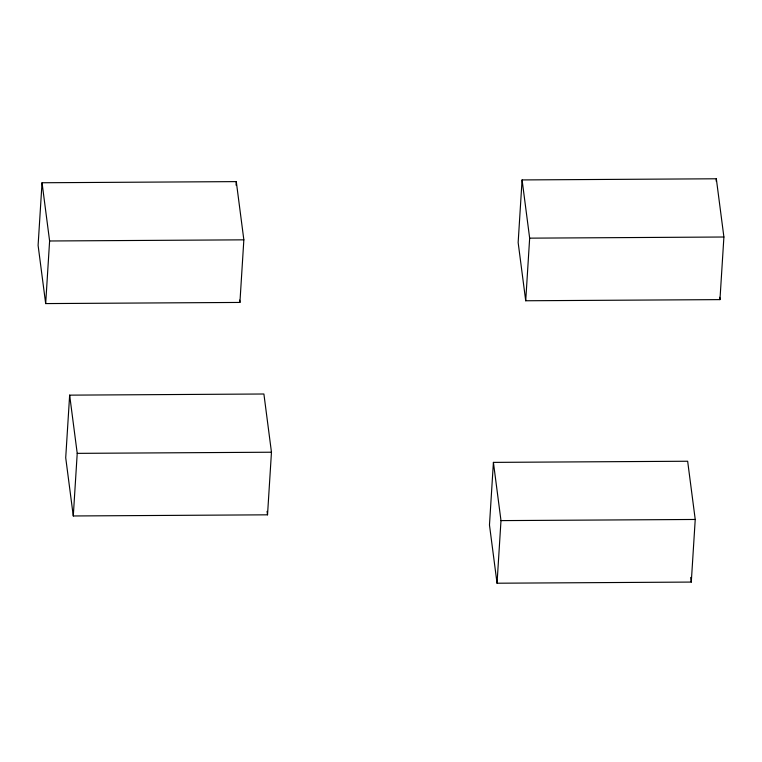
<?xml version="1.0" encoding="UTF-8"?>
<svg xmlns="http://www.w3.org/2000/svg" width="762" height="762" viewBox="0 0 762 762"><rect width="100%" height="100%" fill="white"/><g stroke="black" fill="none" stroke-linecap="round" stroke-linejoin="round"><path stroke-width="1.14" d="M42.043 182.756L38.1 245.354L45.672 303.581L239.916 302.438L243.85 239.84L236.287 181.613L42.043 182.756L49.606 240.983L45.672 303.581M69.647 395.145L65.713 457.743L73.285 515.969L267.529 514.826L271.462 452.218L263.9 394.002L69.647 395.145L77.219 453.361L73.285 515.969M236.058 185.156L236.287 181.613M493.414 462.382L489.471 524.989L497.043 583.216L691.286 582.073L695.23 519.465L687.657 461.239L493.414 462.382L500.986 520.608L497.043 583.216M522.084 179.927L518.15 242.535L525.713 300.761L719.957 299.618L723.9 237.011L716.328 178.784L522.084 179.927L529.657 238.154L525.713 300.761M716.185 181.146L716.328 178.784M49.606 240.983L243.85 239.84M529.657 238.154L723.9 237.011M77.219 453.361L271.462 452.218M500.986 520.608L695.23 519.465M719.661 297.285L719.957 299.618M690.686 577.415L691.286 582.073M239.611 300.114L239.916 302.438M267.071 511.331L267.529 514.826"/></g></svg>
